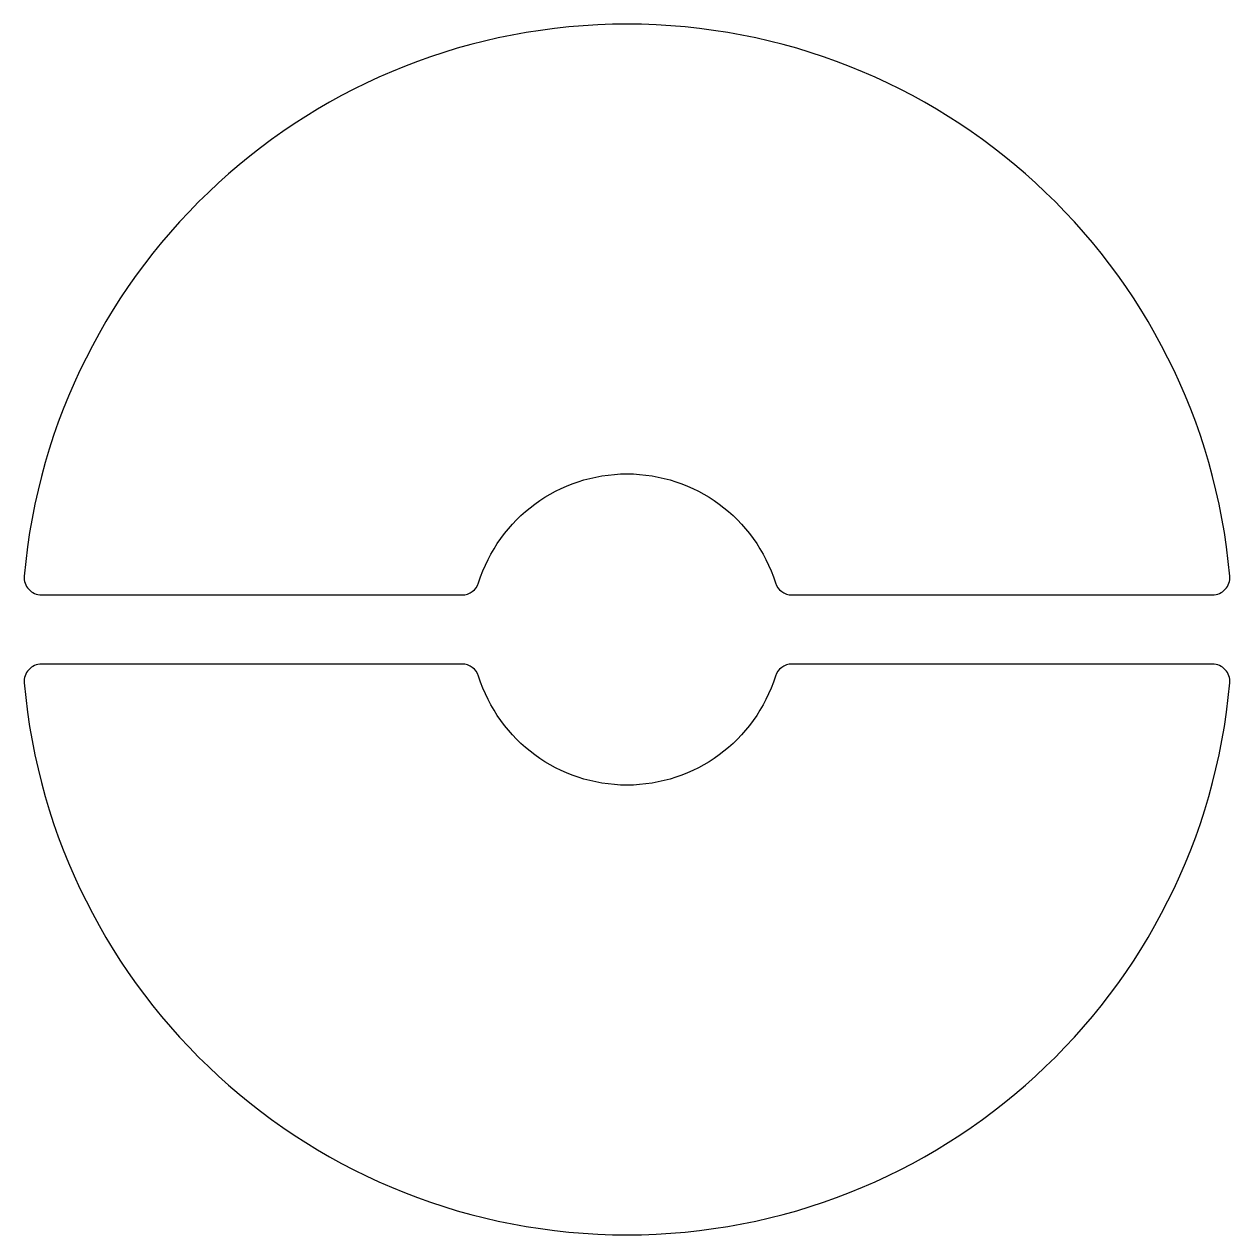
# Model space of a CAD drawing. Header units: millimetres. Extents: x -7 to 7, y -7 to 7.
import ezdxf

# ---------------------------------------------------------------- set-up
doc = ezdxf.new("R2010")
doc.units = ezdxf.units.MM
doc.layers.get('0').update_dxf_attribs({"linetype": 'CONTINUOUS'})

msp = doc.modelspace()

# ---------------------------------------------------------------- linework, layer by layer
for points in [[(1.908, 0.4), (6.773, 0.4, 0.440334), (6.973, 0.618, 0.915335), (-6.973, 0.618, 0.440334), (-6.773, 0.4), (-1.908, 0.4, 0.327538), (-1.717, 0.54, -0.733799), (1.717, 0.54, 0.327538)], [(-1.908, -0.4), (-6.773, -0.4, 0.440334), (-6.973, -0.618, 0.915335), (6.973, -0.618, 0.440334), (6.773, -0.4), (1.908, -0.4, 0.327538), (1.717, -0.54, -0.733799), (-1.717, -0.54, 0.327538)]]:
    msp.add_lwpolyline(points, format="xyb", close=True)

doc.saveas('drawing.dxf')
